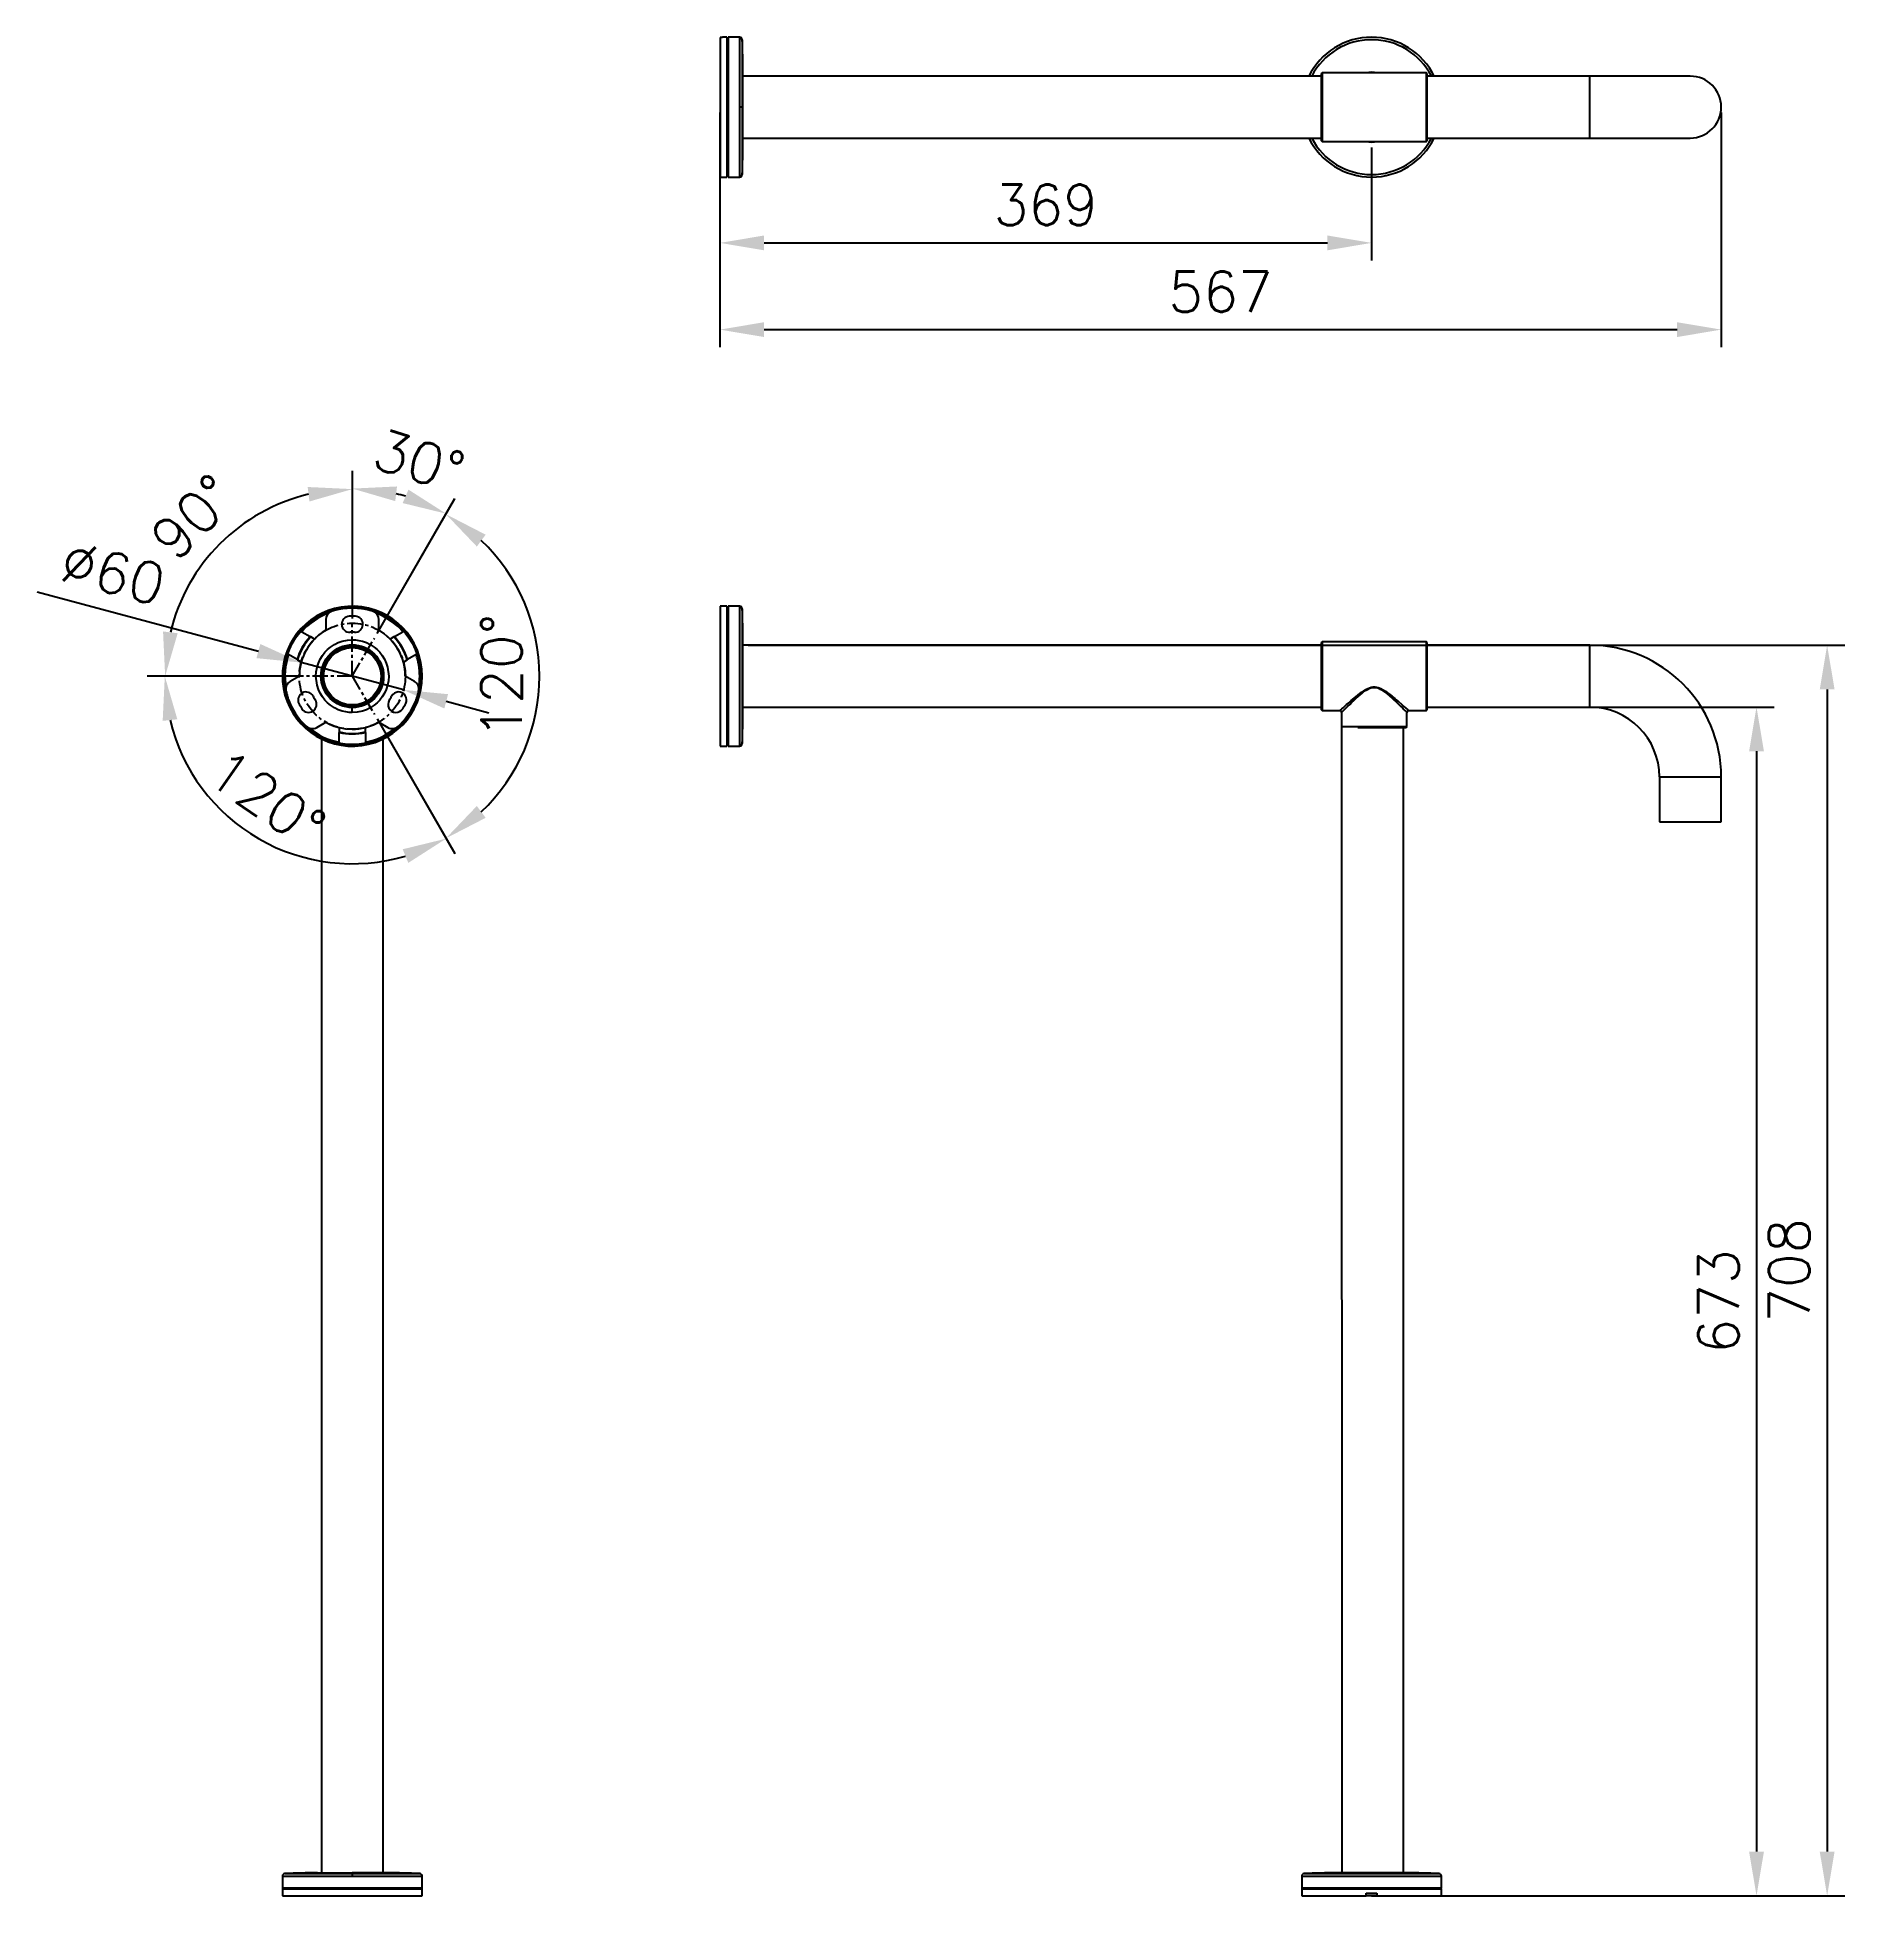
# Model space of a CAD drawing. Extents: x -2686 to -1662, y -2344 to -1291.
import ezdxf

# ---------------------------------------------------------------- set-up
doc = ezdxf.new("R2010")
doc.units = 0
doc.header["$LTSCALE"] = 23.1
doc.header["$MEASUREMENT"] = 0
doc.linetypes.add('CENTER', pattern=[0.6, 0.375, -0.075, 0.075, -0.075])
doc.layers.get('0').update_dxf_attribs({"linetype": 'CONTINUOUS'})
doc.layers.get('Defpoints').update_dxf_attribs({"linetype": 'CONTINUOUS'})
doc.styles.get("Standard").update_dxf_attribs({"font": 'txt.shx', "bigfont": 'whgtxt.shx'})
doc.dimstyles.get("Standard").update_dxf_attribs({"dimtxt": 2.5, "dimasz": 0.18, "dimexe": 0.18, "dimexo": 0.0625, "dimgap": 0.09, "dimtad": 0, "dimtih": 1, "dimtoh": 1, "dimdec": 4, "dimzin": 0, "dimdsep": 46, "dimtxsty": 'Standard', "dimcen": 0.09, "dimadec": 0, "dimazin": 0, "dimtp": 0.001, "dimtm": 0.001, "dimtfac": 1, "dimtdec": 4, "dimtofl": 0, "dimtmove": 0, "dimatfit": 0, "dimfxl": 0, "dimtolj": 1, "dimtzin": 0, "dimarcsym": 0})

# ---------------------------------------------------------------- blocks, each defined once
blk = doc.blocks.new('*D68')
at = {"color": 2, "lineweight": -2}
for p, q in [((-2283, -1635.5), (-1662, -1635.5)), ((-1672, -1660.5), (-1672, -2318.5)), ((-1930, -2343.5), (-1662, -2343.5))]:
    blk.add_line(p, q, dxfattribs=at)
at = {"color": 2}
for points in [[(-1676.2, -1660.5), (-1667.8, -1660.5), (-1672, -1635.5)], [(-1676.2, -2318.5), (-1667.8, -2318.5), (-1672, -2343.5)]]:
    blk.add_solid(points, dxfattribs=at)
at = {"layer": 'Defpoints', "color": 0}
for p in [(-2286, -1635.5), (-1933, -2343.5), (-1672, -2343.5)]:
    blk.add_point(p, dxfattribs=at)
at = {"color": 2, "insert": (-1693.5, -1989.5), "char_height": 23, "attachment_point": 5, "rotation": 90}
blk.add_mtext('\\A1;708', dxfattribs=at)
blk = doc.blocks.new('*D69')
at = {"color": 2, "lineweight": -2}
for p, q in [((-1849.5, -1670.5), (-1702, -1670.5)), ((-1712, -1695.5), (-1712, -2318.5)), ((-1924, -2343.5), (-1702, -2343.5))]:
    blk.add_line(p, q, dxfattribs=at)
at = {"color": 2}
for points in [[(-1716.2, -1695.5), (-1707.8, -1695.5), (-1712, -1670.5)], [(-1716.2, -2318.5), (-1707.8, -2318.5), (-1712, -2343.5)]]:
    blk.add_solid(points, dxfattribs=at)
at = {"layer": 'Defpoints', "color": 0}
for p in [(-1852.5, -1670.5), (-1927, -2343.5), (-1712, -2343.5)]:
    blk.add_point(p, dxfattribs=at)
at = {"color": 2, "insert": (-1733.5, -2007), "char_height": 23, "attachment_point": 5, "rotation": 90}
blk.add_mtext('\\A1;673', dxfattribs=at)
blk = doc.blocks.new('*D70')
at = {"color": 2, "lineweight": -2}
for p, q in [((-2299, -1333.9), (-2299, -1466.8)), ((-1732, -1333.8), (-1732, -1466.8)), ((-2274, -1456.8), (-1757, -1456.8))]:
    blk.add_line(p, q, dxfattribs=at)
at = {"color": 2}
for points in [[(-2274, -1452.6), (-2274, -1461), (-2299, -1456.8)], [(-1757, -1452.6), (-1757, -1461), (-1732, -1456.8)]]:
    blk.add_solid(points, dxfattribs=at)
at = {"layer": 'Defpoints', "color": 0}
for p in [(-2299, -1330.9), (-1732, -1330.8), (-1732, -1456.8)]:
    blk.add_point(p, dxfattribs=at)
at = {"color": 2, "insert": (-2015.5, -1435.3), "char_height": 23, "attachment_point": 5}
blk.add_mtext('\\A1;567', dxfattribs=at)
blk = doc.blocks.new('*D71')
at = {"color": 2, "lineweight": -2}
for p, q in [((-1930, -1353.6), (-1930, -1417.7)), ((-2299, -1373.4), (-2299, -1417.7)), ((-2274, -1407.7), (-1955, -1407.7))]:
    blk.add_line(p, q, dxfattribs=at)
at = {"color": 2}
for points in [[(-2274, -1403.5), (-2274, -1411.9), (-2299, -1407.7)], [(-1955, -1403.5), (-1955, -1411.9), (-1930, -1407.7)]]:
    blk.add_solid(points, dxfattribs=at)
at = {"layer": 'Defpoints', "color": 0}
for p in [(-1930, -1350.6), (-2299, -1370.4), (-1930, -1407.7)]:
    blk.add_point(p, dxfattribs=at)
at = {"color": 2, "insert": (-2114.5, -1386.2), "char_height": 23, "attachment_point": 5}
blk.add_mtext('\\A1;369', dxfattribs=at)
blk = doc.blocks.new('*D89')
at = {"color": 2, "lineweight": -2}
for p, q in [((-2507.2, -1620.4), (-2507.2, -1536.8)), ((-2493.2, -1628.8), (-2449.1, -1552.4))]:
    blk.add_line(p, q, dxfattribs=at)
blk.add_arc((-2507.2, -1653), 106.2, 73.5185, 76.4815, dxfattribs=at)
at = {"color": 2}
for points in [[(-2482.9, -1553.9), (-2481.9, -1545.6), (-2507.2, -1546.8)], [(-2475.4, -1547.4), (-2478.7, -1555), (-2454.1, -1561)]]:
    blk.add_solid(points, dxfattribs=at)
at = {"layer": 'Defpoints', "color": 0}
for p in [(-2488.8, -1548.4), (-2507.2, -1623.4), (-2494.7, -1631.4), (-2507.2, -1653), (-2507.2, -1653)]:
    blk.add_point(p, dxfattribs=at)
at = {"color": 2, "insert": (-2469.3, -1531.1), "char_height": 23, "attachment_point": 5, "rotation": 342.7357}
blk.add_mtext('\\A1;30°', dxfattribs=at)
blk = doc.blocks.new('*D90')
at = {"color": 2, "lineweight": -2}
for p, q in [((-2493.2, -1628.8), (-2449.2, -1552.6)), ((-2493.2, -1677.2), (-2449.2, -1753.4))]:
    blk.add_line(p, q, dxfattribs=at)
blk.add_arc((-2507.2, -1653), 106, 313.5495, 46.4505, dxfattribs=at)
at = {"color": 2}
for points in [[(-2436.7, -1579.6), (-2431.7, -1572.9), (-2454.2, -1561.3)], [(-2431.7, -1733.2), (-2436.7, -1726.5), (-2454.2, -1744.8)]]:
    blk.add_solid(points, dxfattribs=at)
at = {"layer": 'Defpoints', "color": 0}
for p in [(-2494.7, -1631.4), (-2507.2, -1653), (-2507.2, -1653), (-2494.7, -1674.6), (-2407.6, -1689.3)]:
    blk.add_point(p, dxfattribs=at)
at = {"color": 2, "insert": (-2422.7, -1653), "char_height": 23, "attachment_point": 5, "rotation": 90}
blk.add_mtext('\\A1;120°', dxfattribs=at)
blk = doc.blocks.new('*D91')
at = {"color": 2, "lineweight": -2}
for p, q in [((-2507.2, -1620.4), (-2507.2, -1537.1)), ((-2544.2, -1653), (-2623.2, -1653))]:
    blk.add_line(p, q, dxfattribs=at)
blk.add_arc((-2507.2, -1653), 106, 103.5488, 166.4512, dxfattribs=at)
at = {"color": 2}
for points in [[(-2532.5, -1545.9), (-2531.5, -1554.1), (-2507.2, -1547.1)], [(-2606.1, -1628.7), (-2614.4, -1627.7), (-2613.2, -1653)]]:
    blk.add_solid(points, dxfattribs=at)
at = {"layer": 'Defpoints', "color": 0}
for p in [(-2560.2, -1561.3), (-2507.2, -1623.4), (-2541.2, -1653), (-2507.2, -1653), (-2507.2, -1653)]:
    blk.add_point(p, dxfattribs=at)
at = {"color": 2, "insert": (-2597.3, -1562.9), "char_height": 23, "attachment_point": 5, "rotation": 45}
blk.add_mtext('\\A1;90°', dxfattribs=at)
blk = doc.blocks.new('*D92')
at = {"color": 2, "lineweight": -2}
for p, q in [((-2539.8, -1653), (-2623.4, -1653)), ((-2493.2, -1677.2), (-2449.1, -1753.6))]:
    blk.add_line(p, q, dxfattribs=at)
blk.add_arc((-2507.2, -1653), 106.2, 193.5233, 286.4767, dxfattribs=at)
at = {"color": 2}
for points in [[(-2614.6, -1678.3), (-2606.3, -1677.4), (-2613.4, -1653)], [(-2478.7, -1751), (-2475.5, -1758.7), (-2454.1, -1745)]]:
    blk.add_solid(points, dxfattribs=at)
at = {"layer": 'Defpoints', "color": 0}
for p in [(-2536.8, -1653), (-2507.2, -1653), (-2507.2, -1653), (-2494.7, -1674.6), (-2525.6, -1757.6)]:
    blk.add_point(p, dxfattribs=at)
at = {"color": 2, "insert": (-2555.6, -1722.5), "char_height": 23, "attachment_point": 5, "rotation": 325.1808}
blk.add_mtext('\\A1;120°', dxfattribs=at)
blk = doc.blocks.new('*D93')
at = {"color": 2, "lineweight": -2}
for p, q in [((-2685.7, -1605.3), (-2560.4, -1638.8)), ((-2478.2, -1660.8), (-2536.2, -1645.3)), ((-2454, -1667.2), (-2429.9, -1673.7))]:
    blk.add_line(p, q, dxfattribs=at)
at = {"color": 2}
for points in [[(-2559.3, -1634.8), (-2561.5, -1642.8), (-2536.2, -1645.3)], [(-2453, -1663.2), (-2455.1, -1671.3), (-2478.2, -1660.8)]]:
    blk.add_solid(points, dxfattribs=at)
at = {"layer": 'Defpoints', "color": 0}
for p in [(-2536.2, -1645.3), (-2478.2, -1660.8)]:
    blk.add_point(p, dxfattribs=at)
at = {"color": 2, "insert": (-2642.7, -1594.6), "char_height": 23, "attachment_point": 5, "rotation": 345.0345}
blk.add_mtext('\\A1;∅60', dxfattribs=at)

msp = doc.modelspace()

# ---------------------------------------------------------------- linework, layer by layer
at = {"color": 7, "linetype": 'Continuous'}
for p, q in [((-2297.485, -1291.348), (-2298.985, -1291.348)), ((-2298.985, -1291.348), (-2298.985, -1370.434)), ((-2295.056, -1291.234), (-2297.485, -1291.234)), ((-2297.485, -1291.234), (-2297.485, -1291.348)), ((-2295.056, -1291.234), (-2295.056, -1370.434)), ((-2287.914, -1291.234), (-2294.456, -1291.234)), ((-2294.456, -1291.234), (-2294.456, -1370.434)), ((-2287.914, -1291.234), (-2287.914, -1330.834)), ((-2285.985, -1330.834), (-2285.985, -1311.084)), ((-1958.485, -1313.334), (-2285.985, -1313.334)), ((-1957.985, -1311.325), (-1958.485, -1311.825)), ((-1958.485, -1311.825), (-1958.485, -1349.825)), ((-1898.985, -1311.325), (-1957.985, -1311.325)), ((-1957.985, -1311.325), (-1957.985, -1350.325)), ((-1898.485, -1311.825), (-1898.985, -1311.325)), ((-1898.985, -1350.325), (-1898.985, -1311.325)), ((-1898.485, -1349.825), (-1898.485, -1311.825)), ((-1806.485, -1313.334), (-1898.485, -1313.334)), ((-1749.485, -1313.334), (-1806.485, -1313.334)), ((-1806.485, -1348.334), (-1806.485, -1313.334)), ((-2286.416, -1330.834), (-2287.914, -1330.834)), ((-2287.914, -1330.834), (-2287.914, -1370.434)), ((-2285.985, -1330.834), (-2285.985, -1330.848)), ((-2285.985, -1350.584), (-2285.985, -1330.848)), ((-2285.985, -1348.334), (-1958.485, -1348.334)), ((-1958.485, -1349.825), (-1957.985, -1350.325)), ((-1957.985, -1350.325), (-1898.985, -1350.325)), ((-1898.985, -1350.325), (-1898.485, -1349.825)), ((-1898.485, -1348.334), (-1806.485, -1348.334)), ((-1806.485, -1348.334), (-1749.485, -1348.334)), ((-2298.985, -1370.434), (-2295.056, -1370.434)), ((-2294.456, -1370.434), (-2287.914, -1370.434)), ((-2295.056, -1613.421), (-2298.985, -1613.421)), ((-2298.985, -1613.421), (-2298.985, -1692.621)), ((-2295.056, -1613.421), (-2295.056, -1692.621)), ((-2287.914, -1613.421), (-2294.456, -1613.421)), ((-2294.456, -1613.421), (-2294.456, -1692.621)), ((-2287.914, -1613.421), (-2287.914, -1692.621)), ((-2535.884, -1627.806), (-2531.024, -1630.612)), ((-2530.757, -1630.766), (-2531.024, -1630.612)), ((-2528.617, -1632.003), (-2530.757, -1630.766)), ((-2522.21, -1621.049), (-2522.21, -1627.04)), ((-2492.21, -1627.04), (-2492.21, -1621.049)), ((-2483.663, -1630.766), (-2485.804, -1632.003)), ((-2483.396, -1630.612), (-2483.663, -1630.766)), ((-2483.396, -1630.612), (-2478.536, -1627.806)), ((-2538.524, -1643.602), (-2543.384, -1640.796)), ((-2507.21, -1635.421), (-2507.21, -1632.421)), ((-2471.036, -1640.796), (-2475.896, -1643.602)), ((-2285.985, -1672.771), (-2285.985, -1633.271)), ((-1958.485, -1635.521), (-2285.985, -1635.521)), ((-1957.985, -1633.521), (-1958.485, -1634.021)), ((-1958.485, -1634.021), (-1958.485, -1672.021)), ((-1898.985, -1633.521), (-1957.985, -1633.521)), ((-1957.985, -1633.521), (-1957.985, -1672.521)), ((-1898.485, -1634.021), (-1898.985, -1633.521)), ((-1898.985, -1653.021), (-1898.985, -1633.521)), ((-1898.485, -1672.021), (-1898.485, -1634.021)), ((-1806.485, -1635.521), (-1898.485, -1635.521)), ((-1806.485, -1653.021), (-1806.485, -1635.521)), ((-2546.696, -1650.021), (-2546.095, -1650.021)), ((-2538.524, -1643.602), (-2538.257, -1643.756)), ((-2538.257, -1643.756), (-2536.116, -1644.992)), ((-2478.305, -1644.992), (-2476.163, -1643.756)), ((-2476.163, -1643.756), (-2475.896, -1643.602)), ((-2546.095, -1656.021), (-2546.696, -1656.021)), ((-2537.21, -1653.021), (-2542.399, -1656.017)), ((-2524.71, -1653.021), (-2524.71, -1653.573)), ((-2472.021, -1656.017), (-2477.21, -1653.021)), ((-1898.985, -1672.521), (-1898.985, -1653.021)), ((-1806.485, -1670.521), (-1806.485, -1653.021)), ((-2507.21, -1673.621), (-2507.21, -1670.621)), ((-2285.985, -1670.521), (-1958.485, -1670.521)), ((-1958.485, -1672.021), (-1957.985, -1672.521)), ((-1957.985, -1672.521), (-1947.985, -1672.521)), ((-1947.985, -1672.521), (-1947.985, -1672.521)), ((-1908.985, -1672.521), (-1898.985, -1672.521)), ((-1908.985, -1672.521), (-1908.985, -1672.521)), ((-1898.985, -1672.521), (-1898.485, -1672.021)), ((-1898.485, -1670.521), (-1806.485, -1670.521)), ((-2527.399, -1681.998), (-2522.21, -1679.002)), ((-2514.71, -1682.069), (-2514.71, -1682.077)), ((-2499.71, -1684.541), (-2499.711, -1682.069)), ((-2492.21, -1679.002), (-2487.021, -1681.998)), ((-1946.985, -1673.521), (-1946.985, -1681.521)), ((-1946.985, -1681.521), (-1946.983, -1681.524)), ((-1946.985, -1681.521), (-1928.485, -1681.521)), ((-1946.983, -1681.524), (-1946.893, -2330.521)), ((-1937.81, -1682.021), (-1910.485, -1682.021)), ((-1928.485, -1681.521), (-1909.985, -1681.521)), ((-1911.893, -2330.521), (-1911.983, -1682.021)), ((-1910.485, -1682.021), (-1909.985, -1681.521)), ((-1909.985, -1681.521), (-1909.985, -1673.521)), ((-2524.714, -1688.543), (-2524.714, -2330.521)), ((-2514.71, -1684.541), (-2514.71, -1684.85)), ((-2514.71, -1690.461), (-2514.71, -1684.85)), ((-2499.71, -1684.85), (-2499.71, -1684.541)), ((-2499.71, -1684.85), (-2499.71, -1690.461)), ((-2489.714, -2330.521), (-2489.71, -1688.545)), ((-2489.71, -1710.021), (-2489.71, -1688.545)), ((-2298.985, -1692.621), (-2295.056, -1692.621)), ((-2294.456, -1692.621), (-2287.914, -1692.621)), ((-2489.714, -1710.021), (-2489.71, -1710.021)), ((-2489.71, -1735.521), (-2489.71, -1710.021)), ((-1766.985, -1710.021), (-1766.985, -1735.521)), ((-1766.985, -1710.021), (-1749.485, -1710.021)), ((-1749.485, -1710.021), (-1731.985, -1710.021)), ((-1731.985, -1735.521), (-1731.985, -1710.021)), ((-2489.714, -1735.521), (-2489.71, -1735.521)), ((-1766.985, -1735.521), (-1731.985, -1735.521)), ((-2546.819, -2332.45), (-2546.819, -2338.992)), ((-2546.819, -2332.45), (-2507.219, -2332.45)), ((-2526.969, -2330.521), (-2507.233, -2330.521)), ((-2507.233, -2330.521), (-2507.205, -2330.521)), ((-2507.219, -2330.952), (-2507.219, -2332.45)), ((-2507.219, -2330.952), (-2469.049, -2330.952)), ((-2507.219, -2332.45), (-2467.619, -2332.45)), ((-2487.469, -2330.521), (-2507.205, -2330.521)), ((-2467.619, -2338.992), (-2467.619, -2332.45)), ((-1969.585, -2332.45), (-1969.585, -2338.992)), ((-1969.585, -2332.45), (-1890.385, -2332.45)), ((-1910.235, -2330.521), (-1949.735, -2330.521)), ((-1890.385, -2338.992), (-1890.385, -2332.45)), ((-2546.819, -2338.992), (-2467.619, -2338.992)), ((-2546.819, -2339.592), (-2546.819, -2343.521)), ((-2546.819, -2339.592), (-2467.619, -2339.592)), ((-2546.819, -2343.521), (-2467.733, -2343.521)), ((-2467.733, -2342.021), (-2467.619, -2342.021)), ((-2467.733, -2343.521), (-2467.733, -2342.021)), ((-2467.619, -2342.021), (-2467.619, -2339.592)), ((-1969.585, -2338.992), (-1929.985, -2338.992)), ((-1969.585, -2339.592), (-1969.585, -2343.521)), ((-1969.585, -2339.592), (-1929.985, -2339.592)), ((-1969.585, -2343.521), (-1932.985, -2343.521)), ((-1932.985, -2342.021), (-1926.985, -2342.021)), ((-1932.985, -2343.521), (-1932.985, -2342.021)), ((-1926.985, -2343.521), (-1932.985, -2343.521)), ((-1929.985, -2338.992), (-1890.385, -2338.992)), ((-1929.985, -2339.592), (-1890.385, -2339.592)), ((-1926.985, -2342.021), (-1926.985, -2343.521)), ((-1926.985, -2343.521), (-1890.385, -2343.521)), ((-1890.385, -2343.521), (-1890.385, -2339.592))]:
    msp.add_line(p, q, dxfattribs=at)
at = {"color": 1, "linetype": 'CENTER'}
for q in [(-2507.21, -1623.441), (-2494.725, -1631.396), (-2541.181, -1653.021), (-2494.725, -1674.647)]:
    msp.add_line((-2507.21, -1653.021), q, dxfattribs=at)
at = {"color": 7, "linetype": 'Continuous', "flags": 128}
for points in [[(-2286.416, -1292.664), (-2286.54, -1292.131), (-2286.878, -1291.649), (-2287.376, -1291.333), (-2287.914, -1291.234)], [(-2286.416, -1292.664), (-2286.416, -1292.664), (-2286.416, -1292.847), (-2286.416, -1293.397), (-2286.416, -1294.307), (-2286.416, -1295.569), (-2286.416, -1297.171), (-2286.416, -1299.096), (-2286.416, -1301.328), (-2286.416, -1303.843), (-2286.416, -1306.619), (-2286.416, -1309.628), (-2286.416, -1312.84), (-2286.416, -1316.227), (-2286.416, -1319.754), (-2286.416, -1323.387), (-2286.416, -1327.092), (-2286.416, -1330.834)], [(-2286.416, -1330.834), (-2286.416, -1334.575), (-2286.416, -1338.28), (-2286.416, -1341.914), (-2286.416, -1345.441), (-2286.416, -1348.827), (-2286.416, -1352.04), (-2286.416, -1355.049), (-2286.416, -1357.824), (-2286.416, -1360.34), (-2286.416, -1362.571), (-2286.416, -1364.497), (-2286.416, -1366.098), (-2286.416, -1367.36), (-2286.416, -1368.27), (-2286.416, -1368.82), (-2286.416, -1369.004)], [(-2287.914, -1370.434), (-2287.376, -1370.334), (-2286.878, -1370.019), (-2286.54, -1369.536), (-2286.416, -1369.004)], [(-2286.416, -1614.851), (-2286.416, -1615.035), (-2286.416, -1615.585), (-2286.416, -1616.495), (-2286.416, -1617.757), (-2286.416, -1619.358), (-2286.416, -1621.284), (-2286.416, -1623.515), (-2286.416, -1626.031), (-2286.416, -1628.806), (-2286.416, -1631.815), (-2286.416, -1635.028), (-2286.416, -1638.414), (-2286.416, -1641.941), (-2286.416, -1645.575), (-2286.416, -1649.28), (-2286.416, -1653.021), (-2286.416, -1656.763), (-2286.416, -1660.468), (-2286.416, -1664.101), (-2286.416, -1667.628), (-2286.416, -1671.014), (-2286.416, -1674.227), (-2286.416, -1677.236), (-2286.416, -1680.012), (-2286.416, -1682.527), (-2286.416, -1684.759), (-2286.416, -1686.684), (-2286.416, -1688.286), (-2286.416, -1689.548), (-2286.416, -1690.458), (-2286.416, -1691.008), (-2286.416, -1691.191)], [(-2522.21, -1627.04), (-2524.241, -1628.324), (-2526.506, -1630.051), (-2528.617, -1632.003)], [(-2485.804, -1632.003), (-2489.442, -1628.849), (-2492.21, -1627.04)], [(-2507.21, -1673.621), (-2509.036, -1673.54), (-2510.966, -1673.276), (-2512.978, -1672.797), (-2515.174, -1672.02), (-2517.391, -1670.93), (-2519.57, -1669.501), (-2521.227, -1668.117), (-2522.731, -1666.566), (-2524.145, -1664.751), (-2525.387, -1662.715), (-2526.411, -1660.484), (-2527.176, -1658.092), (-2527.81, -1653.021), (-2527.65, -1650.456), (-2527.176, -1647.95), (-2526.411, -1645.559), (-2525.387, -1643.327), (-2524.145, -1641.292), (-2522.731, -1639.476), (-2521.228, -1637.926), (-2519.57, -1636.541), (-2517.391, -1635.113), (-2515.175, -1634.023), (-2512.978, -1633.245), (-2509.945, -1632.604), (-2507.21, -1632.421)], [(-2507.21, -1632.421), (-2505.384, -1632.502), (-2503.454, -1632.767), (-2501.442, -1633.245), (-2499.246, -1634.023), (-2497.029, -1635.113), (-2494.85, -1636.541), (-2493.193, -1637.925), (-2491.69, -1639.476), (-2490.276, -1641.292), (-2489.034, -1643.327), (-2488.009, -1645.559), (-2487.244, -1647.95), (-2486.61, -1653.021), (-2486.77, -1655.586), (-2487.244, -1658.092), (-2488.009, -1660.484), (-2489.034, -1662.715), (-2490.276, -1664.751), (-2491.69, -1666.566), (-2493.192, -1668.117), (-2494.85, -1669.501), (-2497.029, -1670.93), (-2499.245, -1672.019), (-2501.442, -1672.797), (-2504.476, -1673.439), (-2507.21, -1673.621)], [(-2536.116, -1644.992), (-2537.028, -1649.72), (-2537.21, -1653.021)], [(-2477.21, -1653.021), (-2477.306, -1650.621), (-2477.669, -1647.796), (-2478.305, -1644.992)], [(-2544.778, -1661.441), (-2544.711, -1661.733), (-2544.571, -1662.317), (-2544.422, -1662.898), (-2544.344, -1663.187), (-2544.181, -1663.765), (-2544.096, -1664.053), (-2543.919, -1664.626), (-2543.734, -1665.197), (-2543.638, -1665.481), (-2543.44, -1666.047), (-2543.337, -1666.329), (-2543.125, -1666.891), (-2543.016, -1667.17), (-2542.791, -1667.726), (-2541.805, -1669.916), (-2539.407, -1674.129), (-2536.5, -1678.008), (-2533.286, -1681.346)], [(-2481.135, -1681.346), (-2477.807, -1677.874), (-2474.099, -1672.665), (-2472.587, -1669.858), (-2471.92, -1668.411), (-2471.609, -1667.678), (-2471.459, -1667.309), (-2471.313, -1666.938), (-2471.033, -1666.192), (-2470.899, -1665.817), (-2470.768, -1665.441), (-2470.642, -1665.064), (-2470.519, -1664.685), (-2470.286, -1663.923), (-2470.175, -1663.541), (-2470.068, -1663.157), (-2469.965, -1662.772), (-2469.798, -1662.108), (-2469.718, -1661.775), (-2469.642, -1661.441)], [(-1947.985, -1672.521), (-1947.49, -1672.074), (-1946.922, -1671.563), (-1946.159, -1670.877), (-1944.145, -1669.086), (-1942.923, -1668.015), (-1941.555, -1666.832), (-1939.719, -1665.283), (-1937.728, -1663.675), (-1935.613, -1662.086), (-1934.387, -1661.25), (-1933.226, -1660.54), (-1932.13, -1659.965), (-1931.121, -1659.539), (-1930.158, -1659.244), (-1929.106, -1659.066), (-1928.076, -1659.05), (-1927.22, -1659.157), (-1926.348, -1659.371), (-1924.776, -1659.995), (-1923.438, -1660.718), (-1922.204, -1661.5), (-1920.898, -1662.417), (-1919.736, -1663.29), (-1918.568, -1664.21), (-1917.72, -1664.898), (-1916.893, -1665.583), (-1916.447, -1665.956), (-1916.013, -1666.324), (-1915.589, -1666.684), (-1915.178, -1667.036), (-1912.721, -1669.178), (-1911.654, -1670.124), (-1910.744, -1670.937), (-1909.462, -1672.09), (-1909.111, -1672.407), (-1908.985, -1672.521)], [(-1946.985, -1673.521), (-1946.536, -1673.072), (-1946.011, -1672.547), (-1945.28, -1671.82), (-1944.438, -1670.986), (-1943.409, -1669.976), (-1942.35, -1668.945), (-1941.102, -1667.747), (-1940.276, -1666.966), (-1939.416, -1666.165), (-1938.473, -1665.303), (-1937.792, -1664.693), (-1936.486, -1663.563), (-1935.565, -1662.803), (-1934.477, -1661.96), (-1933.399, -1661.196), (-1932.307, -1660.52), (-1931.36, -1660.035), (-1930.472, -1659.684), (-1929.481, -1659.432), (-1928.485, -1659.346), (-1926.498, -1659.684), (-1925.61, -1660.035), (-1924.663, -1660.52), (-1922.979, -1661.605), (-1921.405, -1662.803), (-1920.888, -1663.226), (-1920.265, -1663.749), (-1919.44, -1664.462), (-1918.782, -1665.045), (-1918.497, -1665.303), (-1918.497, -1665.303), (-1918.497, -1665.303), (-1918.497, -1665.303), (-1918.496, -1665.303), (-1918.496, -1665.303), (-1918.496, -1665.304), (-1918.495, -1665.305), (-1918.494, -1665.306), (-1918.491, -1665.309), (-1918.485, -1665.314), (-1918.473, -1665.325), (-1918.449, -1665.347), (-1918.401, -1665.39), (-1918.306, -1665.475), (-1918.122, -1665.643), (-1917.773, -1665.963), (-1917.147, -1666.543), (-1916.477, -1667.17), (-1915.868, -1667.747), (-1914.62, -1668.945), (-1913.561, -1669.976), (-1912.532, -1670.986), (-1911.69, -1671.82), (-1910.959, -1672.547), (-1910.434, -1673.072), (-1910.097, -1673.409), (-1909.985, -1673.521)], [(-2522.21, -1679.002), (-2520.084, -1680.119), (-2517.456, -1681.217), (-2514.71, -1682.069)], [(-2514.71, -1682.069), (-2510.99, -1682.782), (-2507.21, -1683.021)], [(-2514.71, -1682.077), (-2514.71, -1682.915), (-2514.71, -1683.657), (-2514.71, -1684.205), (-2514.71, -1684.497), (-2514.71, -1684.541)], [(-2499.711, -1682.069), (-2495.16, -1680.495), (-2492.21, -1679.002)], [(-2545.389, -2330.952), (-2545.921, -2331.076), (-2546.404, -2331.415), (-2546.719, -2331.912), (-2546.819, -2332.45)], [(-2545.389, -2330.952), (-2545.389, -2330.952), (-2545.205, -2330.952), (-2544.656, -2330.952), (-2543.745, -2330.952), (-2542.483, -2330.952), (-2540.882, -2330.952), (-2538.956, -2330.952), (-2536.725, -2330.952), (-2534.209, -2330.952), (-2531.434, -2330.952), (-2528.425, -2330.952), (-2525.212, -2330.952), (-2521.826, -2330.952), (-2518.299, -2330.952), (-2514.665, -2330.952), (-2510.96, -2330.952), (-2507.219, -2330.952)], [(-2467.619, -2332.45), (-2467.719, -2331.912), (-2468.034, -2331.415), (-2468.516, -2331.076), (-2469.049, -2330.952)], [(-1968.155, -2330.952), (-1967.971, -2330.952), (-1967.422, -2330.952), (-1966.512, -2330.952), (-1965.25, -2330.952), (-1963.648, -2330.952), (-1961.722, -2330.952), (-1959.491, -2330.952), (-1956.975, -2330.952), (-1954.2, -2330.952), (-1951.191, -2330.952), (-1947.978, -2330.952), (-1944.592, -2330.952), (-1941.065, -2330.952), (-1937.432, -2330.952), (-1933.726, -2330.952), (-1929.985, -2330.952), (-1926.244, -2330.952), (-1922.538, -2330.952), (-1918.905, -2330.952), (-1915.378, -2330.952), (-1911.992, -2330.952), (-1908.779, -2330.952), (-1905.77, -2330.952), (-1902.995, -2330.952), (-1900.479, -2330.952), (-1898.248, -2330.952), (-1896.322, -2330.952), (-1894.721, -2330.952), (-1893.459, -2330.952), (-1892.548, -2330.952), (-1891.999, -2330.952), (-1891.815, -2330.952)]]:
    msp.add_lwpolyline(points, dxfattribs=at)
at = {"color": 7, "linetype": 'Continuous'}
for radius in [38.7, 17.75, 17.5, 17, 16.3]:
    msp.add_circle((-2507.21, -1653.021), radius, dxfattribs=at)
at = {"color": 1, "linetype": 'CENTER'}
msp.add_circle((-2507.21, -1653.021), 30.038, dxfattribs=at)
at = {"color": 7, "linetype": 'Continuous'}
for centre, radius, start, end in [((-2294.756, -1291.234), 0.3, 180, 0), ((-2680.258, -1311.084), 394.273, 0, 2.677785), ((-1929.985, -1330.825), 39.6, 26.212329, 153.787671), ((-1929.985, -1330.825), 38.17, 27.273971, 152.726029), ((-1929.985, -1330.825), 19.75, 80.873445, 99.126555), ((-1749.485, -1330.834), 17.5, 270, 90), ((-2680.258, -1350.584), 394.273, 357.322215, 0), ((-1929.985, -1330.825), 39.6, 206.240467, 333.759533), ((-1929.985, -1330.825), 38.17, 207.303437, 332.696563), ((-1929.985, -1330.825), 19.75, 260.874398, 279.125602), ((-2294.756, -1370.434), 0.3, 0, 180), ((-2507.21, -1653.021), 39.6, 184.344752, 175.655248), ((-2507.21, -1653.021), 39, 184.411726, 175.588274), ((-2507.21, -1653.021), 38.142, 110.346113, 138.659843), ((-2517.21, -1621.049), 5, 107.367984, 180), ((-2507.21, -1653.021), 38.5, 72.632019, 107.36798), ((-2508.71, -1623.588), 4.5, 92.917472, 272.917472), ((-2507.21, -1653.021), 33.971, 87.082528, 92.917472), ((-2505.71, -1623.588), 4.5, 267.082528, 87.082528), ((-2497.21, -1621.049), 5, 0, 72.632014), ((-2507.21, -1653.021), 38.142, 41.340157, 69.653887), ((-2294.756, -1613.421), 0.3, 180, 0), ((-2287.914, -1614.921), 1.5, 2.677713, 90), ((-2680.258, -1633.271), 394.273, 0, 2.677785), ((-2507.21, -1653.021), 32.7, 136.740684, 163.25918), ((-2507.21, -1653.021), 32.4, 136.615692, 163.384308), ((-2536.384, -1628.672), 1, 60, 94.04204), ((-2507.21, -1653.021), 24.971, 87.082528, 92.917472), ((-2507.21, -1653.021), 32.4, 16.615692, 43.384308), ((-2507.21, -1653.021), 32.7, 16.740918, 43.259347), ((-2478.036, -1628.672), 1, 85.95796, 120), ((-2507.21, -1653.021), 38.142, 161.340157, 189.653887), ((-2542.884, -1639.93), 1, 205.95796, 240), ((-2507.21, -1653.021), 30, 135.524499, 164.475512), ((-2507.21, -1653.021), 17.6, 90, 270), ((-2507.219, -1653.021), 17.5, 89.985778, 98.646056), ((-2507.21, -1653.021), 17.6, 270, 90), ((-2507.21, -1653.021), 30, 15.5245, 44.475512), ((-2507.21, -1653.021), 38.142, 0, 18.659843), ((-2471.536, -1639.93), 1, 300, 334.04204), ((-1806.485, -1710.021), 74.5, 0, 90), ((-2507.21, -1653.021), 39.6, 175.655248, 184.344752), ((-2507.21, -1653.021), 39, 175.588274, 184.411726), ((-2539.899, -1660.347), 5, 120.000004, 192.632016), ((-2533.45, -1666.439), 4.5, 27.082528, 207.082528), ((-2480.971, -1666.439), 4.5, 332.917472, 152.917472), ((-2474.521, -1660.347), 5, 347.36798, 60), ((-2507.21, -1653.021), 38.142, 350.346113, 0), ((-2507.21, -1653.021), 33.971, 207.082528, 212.917472), ((-2531.95, -1669.037), 4.5, 212.917472, 32.917472), ((-2507.21, -1653.021), 24.971, 207.082528, 212.917472), ((-2507.219, -1653.021), 17.5, 264.693202, 270.014221), ((-2482.471, -1669.037), 4.5, 147.082528, 327.082528), ((-2507.21, -1653.021), 24.971, 327.082528, 332.917472), ((-2507.21, -1653.021), 33.971, 327.082528, 332.917472), ((-2680.258, -1672.771), 394.273, 357.322215, 0), ((-1947.985, -1673.521), 1, 0, 90.000314), ((-1908.985, -1673.521), 1, 89.999686, 180), ((-1806.485, -1710.021), 39.5, 0, 90), ((-2529.899, -1677.668), 5, 227.36798, 300), ((-2507.21, -1653.021), 38.142, 230.346113, 258.659843), ((-2507.21, -1653.021), 30, 270.00007, 284.475512), ((-2507.21, -1653.021), 38.142, 281.340157, 309.653887), ((-2484.521, -1677.668), 5, 240, 312.63202), ((-2507.21, -1653.021), 32.4, 256.615692, 283.384308), ((-2507.21, -1653.021), 32.7, 256.740684, 283.25918), ((-2513.71, -1690.461), 1, 180, 214.04204), ((-2500.71, -1690.461), 1, 325.95796, 0), ((-2294.756, -1692.621), 0.3, 0, 180), ((-2287.914, -1691.121), 1.5, 270, 357.322287), ((-2526.969, -2724.794), 394.273, 90, 92.677785), ((-2487.469, -2724.794), 394.273, 87.322215, 90), ((-1968.085, -2332.45), 1.5, 92.677713, 180), ((-1949.735, -2724.794), 394.273, 90, 92.677785), ((-1910.235, -2724.794), 394.273, 87.322215, 90), ((-1891.885, -2332.45), 1.5, 0, 87.322287), ((-2546.819, -2339.292), 0.3, 270, 90), ((-2467.619, -2339.292), 0.3, 90, 270), ((-1969.585, -2339.292), 0.3, 270, 90), ((-1890.385, -2339.292), 0.3, 90, 270)]:
    msp.add_arc(centre, radius, start, end, dxfattribs=at)

# ---------------------------------------------------------------- dimensions: what is measured, and where the dimension line sits
for base, p1, p2, picture, middle in [((-1731.985, -1456.791), (-2298.985, -1330.891), (-1731.985, -1330.834), '*D70', (-2015.485, -1435.291)), ((-1929.985, -1407.711), (-2298.985, -1370.434), (-1929.985, -1350.575), '*D71', (-2114.485, -1386.211))]:
    dim = msp.add_linear_dim(base=base, p1=p1, p2=p2, dimstyle='Standard', override={"dimscale": 10, "dimtxt": 2.3, "dimasz": 2.5, "dimexe": 1, "dimexo": 0.3, "dimgap": 1, "dimtad": 1, "dimtih": 0, "dimtoh": 0, "dimdec": 0, "dimcen": 0, "dimclrd": 2, "dimclre": 2, "dimclrt": 2, "dimtp": 0.1, "dimtm": 0, "dimtfac": 0.5, "dimtdec": 2, "dimatfit": 3})
    dim.commit()
    dim.dimension.update_dxf_attribs({"geometry": picture, "text_midpoint": middle})
for base, line1, line2, override, picture, middle in [((-2488.768, -1548.43), ((-2507.21, -1653.021), (-2494.725, -1631.396)), ((-2507.21, -1653.021), (-2507.21, -1623.441)), {"dimscale": 10, "dimtxt": 2.3, "dimasz": 2.5, "dimexe": 1, "dimexo": 0.3, "dimgap": 1, "dimtad": 1, "dimtih": 0, "dimtoh": 0, "dimdec": 2, "dimcen": 0, "dimclrd": 2, "dimclre": 2, "dimclrt": 2, "dimtp": 0.1, "dimtm": 0, "dimtfac": 0.5, "dimtdec": 2, "dimtofl": 1, "dimatfit": 3}, '*D89', (-2475.691, -1551.602)), ((-2407.638, -1689.262), ((-2507.21, -1653.021), (-2494.725, -1674.647)), ((-2507.21, -1653.021), (-2494.725, -1631.396)), {"dimscale": 10, "dimtxt": 2.3, "dimasz": 2.5, "dimexe": 1, "dimexo": 0.3, "dimgap": 1, "dimtad": 1, "dimtih": 0, "dimtoh": 0, "dimdec": 2, "dimcen": 0, "dimclrd": 2, "dimclre": 2, "dimclrt": 2, "dimtp": 0.1, "dimtm": 0, "dimtfac": 0.5, "dimtdec": 2, "dimatfit": 3}, '*D90', (-2401.248, -1653.021)), ((-2525.646, -1757.575), ((-2507.21, -1653.021), (-2494.725, -1674.647)), ((-2507.21, -1653.021), (-2536.791, -1653.021)), {"dimscale": 10, "dimtxt": 2.3, "dimasz": 2.5, "dimexe": 1, "dimexo": 0.3, "dimgap": 1, "dimtad": 1, "dimtih": 0, "dimtoh": 0, "dimdec": 2, "dimcen": 0, "dimclrd": 2, "dimclre": 2, "dimclrt": 2, "dimtp": 0.1, "dimtm": 0, "dimtfac": 0.5, "dimtdec": 2, "dimatfit": 3}, '*D92', (-2567.83, -1740.18))]:
    dim = msp.add_angular_dim_2l(base=base, line1=line1, line2=line2, dimstyle='Standard', override=override)
    dim.commit()
    dim.dimension.update_dxf_attribs({"geometry": picture, "text_midpoint": middle, "dimtype": 162})
dim = msp.add_angular_dim_2l(base=(-2560.194, -1561.251), line1=((-2507.21, -1653.021), (-2541.181, -1653.021)), line2=((-2507.21, -1653.021), (-2507.21, -1623.441)), dimstyle='Standard', override={"dimscale": 10, "dimtxt": 2.3, "dimasz": 2.5, "dimexe": 1, "dimexo": 0.3, "dimgap": 1, "dimtad": 1, "dimtih": 0, "dimtoh": 0, "dimdec": 2, "dimcen": 0, "dimclrd": 2, "dimclre": 2, "dimclrt": 2, "dimtp": 0.1, "dimtm": 0, "dimtfac": 0.5, "dimtdec": 2, "dimatfit": 3})
dim.commit()
dim.dimension.update_dxf_attribs({"geometry": '*D91', "text_midpoint": (-2597.343, -1562.888)})
dim = msp.add_diameter_dim_2p(p1=(-2478.191, -1660.778), p2=(-2536.229, -1645.264), dimstyle='Standard', override={"dimscale": 10, "dimtxt": 2.3, "dimasz": 2.5, "dimexe": 1, "dimexo": 0.3, "dimgap": 1, "dimtad": 1, "dimtih": 0, "dimtoh": 0, "dimdec": 0, "dimcen": 0, "dimclrd": 2, "dimclre": 2, "dimclrt": 2, "dimtp": 0.1, "dimtm": 0, "dimtfac": 0.5, "dimtdec": 2, "dimtofl": 1, "dimatfit": 3})
dim.commit()
dim.dimension.update_dxf_attribs({"geometry": '*D93', "text_midpoint": (-2648.249, -1615.321), "dimtype": 163})
for base, p1, p2, picture, middle in [((-1671.985, -2343.521), (-2285.985, -1635.521), (-1932.985, -2343.521), '*D68', (-1693.485, -1989.521)), ((-1711.985, -2343.521), (-1852.485, -1670.521), (-1926.985, -2343.521), '*D69', (-1733.485, -2007.021))]:
    dim = msp.add_linear_dim(base=base, p1=p1, p2=p2, angle=90, dimstyle='Standard', override={"dimscale": 10, "dimtxt": 2.3, "dimasz": 2.5, "dimexe": 1, "dimexo": 0.3, "dimgap": 1, "dimtad": 1, "dimtih": 0, "dimtoh": 0, "dimdec": 0, "dimcen": 0, "dimclrd": 2, "dimclre": 2, "dimclrt": 2, "dimtp": 0.1, "dimtm": 0, "dimtfac": 0.5, "dimtdec": 2, "dimatfit": 3})
    dim.commit()
    dim.dimension.update_dxf_attribs({"geometry": picture, "text_midpoint": middle})

doc.saveas('drawing.dxf')
